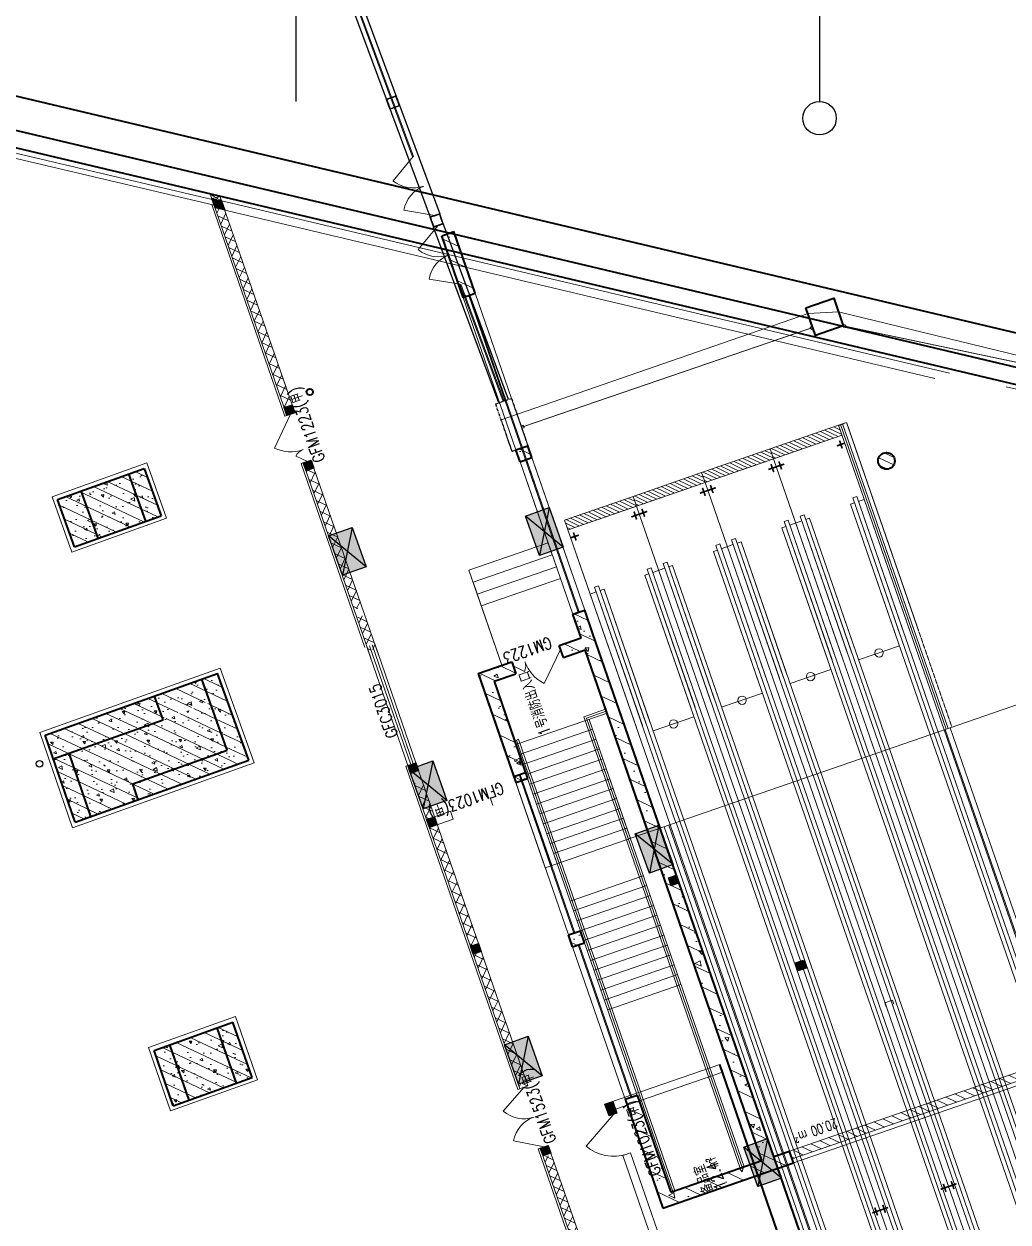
# Model space of a CAD drawing. Header units: millimetres. Extents: x 395197 to 699875, y 745 to 708816.
# Drawn here: x 429565 to 453051, y 461988 to 490589 of the extents above; entities that cross this region are included whole.
import ezdxf
from ezdxf.enums import TextEntityAlignment as Align

# ---------------------------------------------------------------- set-up
doc = ezdxf.new("R2010")
doc.units = ezdxf.units.MM
for name, pattern in [('CONTINOUS', [0]), ('DASH', [0.35, 0.25, -0.1]), ('DASHEDX2', [1.5, 1, -0.5]), ('PHANTOMX2', [127, 63.5, -12.7, 12.7, -12.7, 12.7, -12.7])]:
    doc.linetypes.add(name, pattern=pattern)
for name, color, linetype in [('C-DIMS', 4, 'Continuous'), ('gpsylk', 40, 'Continuous'), ('R2 柱子调整', 2, 'Continuous'), ('双点划线层', 6, 'PHANTOMX2'), ('柱', 9, 'Continuous'), ('标注', 3, 'Continuous'), ('粗实线层', 7, 'Continuous'), ('虚线层', 2, 'DASHEDX2')]:
    doc.layers.add(name, color=color, linetype=linetype)
for name, color, linetype, lineweight in [('COLUMN', 9, 'Continuous', 13), ('Level 44', 7, 'Continuous', 0), ('SPACE', 7, 'Continuous', 9), ('STAIR', 2, 'Continuous', 9), ('WALL', 6, 'Continuous', 20), ('WINDOW', 252, 'Continuous', 9), ('地墙', 4, 'Continuous', 40), ('填充', 252, 'Continuous', 9), ('孔洞', 30, 'Continuous', 9), ('扶手', 144, 'Continuous', 9), ('柱子装修层', 9, 'Continuous', 9), ('看线', 8, 'Continuous', 9), ('离壁墙', 185, 'Continuous', 9), ('离壁沟', 213, 'Continuous', 13), ('设备', 3, 'Continuous', 9), ('辅助线', 251, 'DASH', 9), ('门号', 2, 'Continuous', 20)]:
    doc.layers.add(name, color=color, linetype=linetype, lineweight=lineweight)
doc.styles.add('_HZTXT', font='txt1.shx', dxfattribs={"width": 0.7, "bigfont": 'HZTXT.shx'})
doc.styles.add('_TCH_SPACE', font='SIMPLEX', dxfattribs={"bigfont": 'GBCBIG'})
pattern_1 = [(154.699087, (-1767843.86, -1608525.23), (-160.2646, -339.0284), []), (159.699087, (-1767843.9, -1608525.2), (-274.04193, 1044.65354), [112.5, -1237.5]), (104.699087, (-1767843.9, -1608525.2), (-992.10067, -576.27023), [90, -990]), (210.150487, (-1767866.7, -1608438.2), (-1266.14222, 468.3843), [95.6103, -1051.71317]), (155.883287, (-1768126.3, -1608626.4), (-305.8706, 1590.8624), [168.75, -1856.25]), (206.334687, (-1768151.8, -1608493.8), (-1848.2473, 827.4098), [143.4154, -1577.5695]), (100.883287, (-1768126.3, -1608626.4), (-1848.2479, 827.40835), [135, -1485]), (130.699087, (-1768106.3, -1608459.85), (266.77561, 1046.53274), [112.5, -1237.5]), (75.699087, (-1768106.3, -1608459.9), (-1147.09215, -23.03735), [90, -990]), (181.150487, (-1768084, -1608372.6), (-880.31573, 1023.49606), [95.6103, -1051.71317]), (147.199087, (-1767843.86, -1608525.23), (-476.26559, -151.1456), [0, -978, 0, -1005, 0, -993.75]), (117.199087, (-1767843.86, -1608525.23), (-690.00701, 172.08785), [0, -573, 0, -955.5, 0, -378.75]), (77.199087, (-1767731.1, -1608840.16), (-238.0592, 765.275654), [0, -375, 0, -1170, 0, -1552.5]), (67.199087, (-1767680.55, -1608981.4), (-436.24046, 772.96848), [0, -487.5, 0, -777, 0, -1102.5])]

# ---------------------------------------------------------------- blocks, each defined once
blk = doc.blocks.new('$DorLib2D$00000231')
at = {"color": 0}
for p, q in [((-0.5, 0), (-0.25, 0.433)), ((0.5, 0), (0.25, 0.433))]:
    blk.add_line(p, q, dxfattribs=at)
for centre, start, end in [((-0.5, 0), 0, 60), ((0.5, 0), 120, 180)]:
    blk.add_arc(centre, 0.5, start, end, dxfattribs=at)
blk = doc.blocks.new('$DorLib2D$00000222')
at = {"color": 0}
for p, q in [((0.5, -0.001), (-0.031, 0.53)), ((-0.5, 0), (-0.322, 0.178))]:
    blk.add_line(p, q, dxfattribs=at)
for centre, radius, start, end in [((0.505, -0.002), 0.755, 135.2225, 179.7238), ((-0.501, 0.003), 0.251, 359.7899, 44.4567)]:
    blk.add_arc(centre, radius, start, end, dxfattribs=at)
blk = doc.blocks.new('A$C027A6B0C')
at = {"layer": '粗实线层'}
blk.add_lwpolyline([(-150, -150), (150, -150), (150, 150), (-150, 150)], close=True, dxfattribs=at)
at = {"layer": '虚线层'}
blk.add_lwpolyline([(-140, -140), (140, -140), (140, 140), (-140, 140)], close=True, dxfattribs=at)
blk = doc.blocks.new('A$C5FF30CE1')
at = {"layer": 'WINDOW'}
for p, q in [((-55, 30), (-55, -30)), ((-55, 30), (0, 30)), ((-55, -30), (0, -30))]:
    blk.add_line(p, q, dxfattribs=at)
blk = doc.blocks.new('平方米')
at = {"layer": 'SPACE', "style": '_HZTXT', "width": 0.8}
for s, height, p in [('m', 256, (-166882, 205269)), ('2', 119, (-166691, 205390))]:
    blk.add_text(s, height=height, rotation=359.89, dxfattribs=at).set_placement(p)
blk = doc.blocks.new('coli]umn')
at = {"layer": 'COLUMN', "linetype": 'ByBlock'}
for points in [[(82982, -391597), (83982, -391597), (83982, -392197), (82982, -392197)], [(89938, -391672), (90938, -391672), (90938, -392272), (89938, -392272)], [(95837, -391737), (96837, -391737), (96837, -392337), (95837, -392337)], [(78758, -396151), (79758, -396151), (79758, -396751), (78758, -396751)], [(86673, -396237), (87673, -396237), (87673, -396837), (86673, -396837)], [(94694, -396324), (95694, -396324), (95694, -396924), (94694, -396924)]]:
    blk.add_hatch(color=256, dxfattribs=at).paths.add_polyline_path(points)
h = blk.add_hatch(color=256, dxfattribs=at)
h.paths.add_polyline_path([(86673, -396237), (87673, -396237), (87673, -396837), (86673, -396837)], flags=17)
h.paths.add_polyline_path([(87673, -396837), (86673, -396237)], flags=17)
at = {"layer": 'R2 柱子调整', "color": 8, "linetype": 'Continuous'}
for p, q in [((82982, -392197), (83982, -391597)), ((83982, -392197), (82982, -391597)), ((89938, -392272), (90938, -391672)), ((90938, -392272), (89938, -391672)), ((95837, -392337), (96837, -391737)), ((96837, -392337), (95837, -391737)), ((78758, -396751), (79758, -396151)), ((79758, -396751), (78758, -396151)), ((86673, -396837), (87673, -396237)), ((87673, -396837), (86673, -396237)), ((86673, -396837), (87673, -396237)), ((87673, -396837), (86673, -396237)), ((94694, -396924), (95694, -396324)), ((95694, -396924), (94694, -396324))]:
    blk.add_line(p, q, dxfattribs=at)
at = {"layer": 'R2 柱子调整', "linetype": 'Continuous'}
for points in [[(82982, -391597), (83982, -391597), (83982, -392197), (82982, -392197)], [(89938, -391672), (90938, -391672), (90938, -392272), (89938, -392272)], [(95837, -391737), (96837, -391737), (96837, -392337), (95837, -392337)], [(78758, -396151), (79758, -396151), (79758, -396751), (78758, -396751)], [(86673, -396237), (87673, -396237), (87673, -396837), (86673, -396837)], [(86673, -396237), (87673, -396237), (87673, -396837), (86673, -396837)], [(94694, -396324), (95694, -396324), (95694, -396924), (94694, -396924)]]:
    blk.add_lwpolyline(points, close=True, dxfattribs=at)
blk = doc.blocks.new('$DorLib2D$00000228')
at = {"color": 0}
blk.add_line((0.5, 0), (0, 0.866), dxfattribs=at)
blk.add_arc((0.5, 0), 1, 120, 180, dxfattribs=at)
blk = doc.blocks.new('A$C26C2625F')
at = {"layer": 'SPACE', "style": '_TCH_SPACE', "width": 0.705882}
for s, height, p in [('2', 119, (223, -131)), ('m', 238, (329, -370))]:
    blk.add_text(s, height=height, rotation=90, dxfattribs=at).set_placement(p)

msp = doc.modelspace()

# ---------------------------------------------------------------- hatches: boundary and pattern name
at = {"layer": 'STAIR', "extrusion": (9.5865e-06, -2.67754e-05, 1)}
h = msp.add_hatch(dxfattribs=at)
h.set_pattern_fill('ANSI31', color=256, scale=25, angle=-70.9218, style=0)
h.set_pattern_definition([(334.0782061, (2863275.27, 8919050.394), (34.6982992, 71.3892055), [])])
h.paths.add_polyline_path([(447374, 480443), (447456, 480207), (449090, 480773), (449009, 481009)])
h = msp.add_hatch(dxfattribs=at)
h.set_pattern_fill('ANSI31', color=256, scale=25, angle=-70.9218, style=0)
h.set_pattern_definition([(334.0782061, (2861640.29, 8918484.93), (34.6982992, 71.3892055), [])])
h.paths.add_polyline_path([(445739, 479878), (445821, 479642), (447456, 480207), (447374, 480443)])
h = msp.add_hatch(dxfattribs=at)
h.set_pattern_fill('ANSI31', color=256, scale=25, angle=-70.9218, style=0)
h.set_pattern_definition([(334.0782061, (2860005.315, 8917919.46), (34.6982992, 71.3892055), [])])
h.paths.add_polyline_path([(444104, 479312), (444186, 479076), (445821, 479642), (445739, 479878)])
h = msp.add_hatch(dxfattribs=at)
h.set_pattern_fill('ANSI31', color=256, scale=25, angle=-70.9218, style=0)
h.set_pattern_definition([(334.0782061, (2858370.34, 8917354), (34.6982992, 71.3892055), [])])
h.paths.add_polyline_path([(442469, 478747), (442551, 478511), (444186, 479076), (444104, 479312)])
at = {"layer": '填充'}
h = msp.add_hatch(dxfattribs=at)
h.set_pattern_fill('ANSI37', color=252, scale=120, angle=109.699, style=0)
h.set_pattern_definition([(154.69898, (613992.78, 549988.95), (-81.41474, -172.22628), []), (244.69898, (613992.78, 549988.95), (172.22628, -81.41474), [])])
h.paths.add_polyline_path([(444729, 456152), (444777, 456013), (444777, 456013), (444777, 456013), (444580, 455972), (444709, 455599), (441960, 463546), (441970, 463517), (441905, 463705), (441960, 463546), (442159, 463582), (442094, 463771), (441905, 463705), (441970, 463517), (441960, 463546), (441905, 463705), (442094, 463771), (444712, 456202)])
h.paths.add_polyline_path([(441365, 465266), (441398, 465172), (441587, 465237), (441554, 465331)])
h.paths.add_polyline_path([(439209, 471503), (441317, 465407), (441506, 465472), (439398, 471568)])
h.paths.add_polyline_path([(438882, 472448), (439191, 471553), (439380, 471618), (439071, 472513)])
h.paths.add_polyline_path([(437509, 476417), (437784, 475621), (437973, 475687), (437698, 476482)])
h.paths.add_polyline_path([(436299, 479914), (437444, 476606), (437633, 476671), (436488, 479979)])
h.paths.add_polyline_path([(434124, 486205), (435777, 481426), (435966, 481491), (434354, 486151)])
h.paths.add_polyline_path([(446182, 451338), (446371, 451405), (444963, 455475), (444777, 456013), (444588, 455948)])
at = {"layer": '填充', "extrusion": (9.5865e-06, -2.67754e-05, 1)}
h = msp.add_hatch(dxfattribs=at)
h.set_pattern_fill('钢筋混凝土', color=252, scale=150, angle=109.6991, style=0)
h.set_pattern_definition(pattern_1)
h.paths.add_polyline_path([(439539, 485535), (440049, 484061), (440333, 484159), (439823, 485633)])
h = msp.add_hatch(dxfattribs=at)
h.set_pattern_fill('钢筋混凝土', color=252, scale=150, angle=109.6991, style=0)
h.set_pattern_definition(pattern_1)
h.paths.add_polyline_path([(441308, 480421), (441406, 480138), (441689, 480236), (441591, 480519)])
at = {"layer": '填充', "linetype": 'ByBlock', "extrusion": (9.5865e-06, -2.67754e-05, 1)}
h = msp.add_hatch(dxfattribs=at)
h.set_pattern_fill('ANSI31', color=256, scale=100, angle=109.6991, style=0)
h.set_pattern_definition([(154.699087, (-1767843.86, -1608525.23), (-67.845348, -143.5220235), [])])
h.paths.add_polyline_path([(450081, 480346, 1), (450216, 479970, 1)])
at = {"layer": '填充'}
h = msp.add_hatch(dxfattribs=at)
h.set_pattern_fill('钢筋混凝土', color=252, scale=100, angle=109.699, style=0)
h.set_pattern_definition([(154.699, (432399.26, 479265.7), (-106.843, -226.02), []), (159.7, (432399.26, 479265.7), (-182.7, 696.44), [75, -825]), (104.7, (432399.26, 479265.7), (-661.4, -384.18), [60, -660]), (210.15, (432384.04, 479323.7), (-844.1, 312.26), [63.74, -701.14]), (155.883, (432211, 479198.3), (-203.9, 1060.58), [112.5, -1237.5]), (206.335, (432194, 479286.7), (-1232.16, 551.6), [95.6, -1051.7]), (100.883, (432211, 479198.3), (-1232.16, 551.6), [90, -990]), (130.7, (432224.33, 479309.3), (177.85, 697.69), [75, -825]), (75.7, (432224.3, 479309.3), (-764.73, -15.36), [60, -660]), (181.15, (432239.15, 479367.4), (-586.88, 682.33), [63.74, -701.14]), (147.199, (432399.26, 479265.7), (-317.51, -100.763), [0, -652, 0, -670, 0, -662.5]), (117.199, (432399.26, 479265.7), (-460.004, 114.726), [0, -382, 0, -637, 0, -252.5]), (77.199, (432474.43, 479055.74), (-158.705, 510.184), [0, -250, 0, -780, 0, -1035]), (67.2, (432508.14, 478961.6), (-290.83, 515.31), [0, -325, 0, -518, 0, -735])])
h.paths.add_polyline_path([(432059, 479846), (432463, 478716), (432840, 478851), (432435, 479981)])
h.paths.add_polyline_path([(430364, 479239), (430768, 478110), (431333, 478312), (430929, 479442)])
h.paths.add_polyline_path([(430929, 479442), (431333, 478312), (432463, 478716), (432059, 479846)])
at = {"layer": '填充', "extrusion": (9.5865e-06, -2.67754e-05, 1)}
h = msp.add_hatch(dxfattribs=at)
h.set_pattern_fill('钢筋混凝土', color=252, scale=150, angle=109.6991, style=0)
h.set_pattern_definition(pattern_1)
h.paths.add_polyline_path([(447176, 463454), (445002, 462702), (444201, 465018), (443917, 464920), (444816, 462321), (447935, 463399), (447837, 463682), (447460, 463552), (443144, 476030), (442948, 476597), (442664, 476499), (442860, 475932), (442340, 475752), (442438, 475469), (442958, 475649)])
h = msp.add_hatch(dxfattribs=at)
h.set_pattern_fill('钢筋混凝土', color=252, scale=150, angle=109.6991, style=0)
h.set_pattern_definition(pattern_1)
h.paths.add_polyline_path([(440403, 475082), (441302, 472480), (441586, 472579), (440784, 474897), (441304, 475077), (441206, 475360)])
at = {"layer": '填充'}
h = msp.add_hatch(dxfattribs=at)
h.set_pattern_fill('钢筋混凝土', color=252, scale=100, angle=109.699, style=0)
h.set_pattern_definition([(154.69898, (625805.57, 547374.84), (-106.8435, -226.01874), []), (159.69898, (625805.57, 547374.84), (-182.6933, 696.436), [75, -825]), (104.699, (625805.6, 547374.84), (-661.4012, -384.179), [60, -660]), (210.15038, (625790.34, 547432.9), (-844.0942, 312.2578), [63.7402, -701.142]), (155.8832, (625617.3, 547307.4), (-203.9117, 1060.5753), [112.5, -1237.5]), (206.3346, (625600.3, 547395.8), (-1232.164, 551.609), [95.6103, -1051.713]), (100.8832, (625617.3, 547307.4), (-1232.164, 551.608), [90, -990]), (130.69898, (625630.64, 547418.4), (177.8517, 697.6882), [75, -825]), (75.699, (625630.64, 547418.4), (-764.728, -15.3568), [60, -660]), (181.15038, (625645.46, 547476.57), (-586.8759, 682.3318), [63.7402, -701.142]), (147.19898, (625805.57, 547374.84), (-317.51058, -100.76314), [0, -652, 0, -670, 0, -662.5]), (117.19898, (625805.57, 547374.84), (-460.00446, 114.7261), [0, -382, 0, -637, 0, -252.5]), (77.19898, (625880.74, 547164.9), (-158.7052, 510.18406), [0, -250, 0, -780, 0, -1035]), (67.19898, (625914.44, 547070.74), (-290.826, 515.3129), [0, -325, 0, -518, 0, -735])])
h.paths.add_polyline_path([(433811, 474950), (434014, 474386), (434390, 474520), (434188, 475085)])
h.paths.add_polyline_path([(434014, 474386), (434553, 472879), (434930, 473014), (434390, 474520)])
h.paths.add_polyline_path([(430068, 473610), (430264, 473043), (430640, 473178), (432884, 473981), (432682, 474546)])
h.paths.add_polyline_path([(430264, 473043), (430787, 471531), (431163, 471666), (430640, 473178)])
h.paths.add_polyline_path([(430640, 473178), (431163, 471666), (434553, 472879), (433997, 474432)])
h.paths.add_polyline_path([(432682, 474546), (432884, 473981), (434014, 474386), (433811, 474950)])
h.paths.add_polyline_path([(433811, 474950), (434014, 474386), (433997, 474432), (433835, 474885)])
at = {"layer": '填充', "extrusion": (9.5865e-06, -2.67754e-05, 1)}
h = msp.add_hatch(dxfattribs=at)
h.set_pattern_fill('钢筋混凝土', color=252, scale=150, angle=109.6991, style=0)
h.set_pattern_definition(pattern_1)
h.paths.add_polyline_path([(442659, 468558), (442942, 468656), (442844, 468940), (442561, 468842)])
at = {"layer": '填充'}
h = msp.add_hatch(dxfattribs=at)
h.set_pattern_fill('钢筋混凝土', color=252, scale=100, angle=109.699, style=0)
h.set_pattern_definition([(154.699, (434493.76, 466217.98), (-106.843, -226.02), []), (159.7, (434493.76, 466218), (-182.7, 696.44), [75, -825]), (104.7, (434493.76, 466218), (-661.4, -384.18), [60, -660]), (210.15, (434478.5, 466276), (-844.1, 312.26), [63.74, -701.14]), (155.883, (434305.5, 466150.6), (-203.9, 1060.58), [112.5, -1237.5]), (206.335, (434288.5, 466238.9), (-1232.16, 551.6), [95.6, -1051.7]), (100.883, (434305.5, 466150.6), (-1232.16, 551.6), [90, -990]), (130.7, (434318.8, 466261.57), (177.85, 697.69), [75, -825]), (75.7, (434318.8, 466261.6), (-764.73, -15.36), [60, -660]), (181.15, (434333.65, 466319.7), (-586.88, 682.33), [63.74, -701.14]), (147.199, (434493.76, 466217.98), (-317.51, -100.763), [0, -652, 0, -670, 0, -662.5]), (117.199, (434493.76, 466217.98), (-460.004, 114.726), [0, -382, 0, -637, 0, -252.5]), (77.199, (434568.93, 466008.03), (-158.705, 510.184), [0, -250, 0, -780, 0, -1035]), (67.2, (434602.63, 465913.9), (-290.83, 515.31), [0, -325, 0, -518, 0, -735])])
h.paths.add_polyline_path([(434176, 466626), (434405, 465965), (434781, 466099), (434553, 466761)])
h.paths.add_polyline_path([(434405, 465965), (434634, 465303), (435010, 465438), (434781, 466099)])
h.paths.add_polyline_path([(432670, 466087), (432898, 465425), (433275, 465560), (433046, 466222)])
h.paths.add_polyline_path([(432898, 465425), (433127, 464764), (433504, 464898), (433275, 465560)])
h.paths.add_polyline_path([(433275, 465560), (433504, 464898), (434634, 465303), (434405, 465965)])
h.paths.add_polyline_path([(433046, 466222), (433275, 465560), (434405, 465965), (434176, 466626)])
at = {"layer": '填充', "linetype": 'ByBlock', "extrusion": (9.5865e-06, -2.67754e-05, 1)}
h = msp.add_hatch(dxfattribs=at)
h.set_pattern_fill('ANSI31', color=256, scale=100, angle=109.8091, style=0)
h.set_pattern_definition([(154.809127, (-1839465.33, -1634168.14), (-67.569581, -143.65206), [])])
h.paths.add_polyline_path([(447837, 463683), (447902, 463494), (454613, 465814), (454548, 466003)])
at = {"layer": '柱'}
for points in [[(434126, 486198), (434049, 486421), (434279, 486367), (434357, 486144)], [(435839, 481244), (435774, 481433), (435963, 481499), (436028, 481310)], [(436297, 479922), (436231, 480111), (436420, 480176), (436486, 479987)], [(438795, 472699), (438729, 472888), (438918, 472953), (438984, 472764)], [(439241, 471408), (439176, 471597), (439365, 471663), (439430, 471473)], [(445011, 470017), (444945, 470207), (445134, 470272), (445200, 470083)], [(440287, 468384), (440222, 468573), (440411, 468638), (440476, 468449)], [(448043, 467986), (447978, 468175), (448167, 468241), (448232, 468052)], [(443528, 464520), (443430, 464804), (443619, 464869), (443717, 464586)], [(441954, 463565), (441888, 463754), (442077, 463819), (442143, 463630)]]:
    msp.add_hatch(color=252, dxfattribs=at).paths.add_polyline_path(points)

# ---------------------------------------------------------------- linework, layer by layer
at = {"layer": 'C-DIMS'}
for p, q in [((436053, 491739, 0), (436053, 488739, 0)), ((448553, 491739, 0), (448553, 488739, 0))]:
    msp.add_line(p, q, dxfattribs=at)
msp.add_circle((448553, 488339, 0), 400, dxfattribs=at)
at = {"layer": 'gpsylk', "linetype": 'CONTINOUS', "lineweight": -3}
msp.add_circle((429934, 472925, 0), 79.5, dxfattribs=at)
at = {"layer": 'Level 44', "color": 2, "linetype": 'Continuous', "lineweight": 13}
for p, q in [((436499, 493733, 0), (438840, 487419, 0)), ((436522, 493741, 0), (438863, 487428, 0)), ((441001, 481580, 0), (439965, 484370, 0)), ((441023, 481588, 0), (439988, 484379, 0))]:
    msp.add_line(p, q, dxfattribs=at)
at = {"layer": 'Level 44', "color": 2, "linetype": 'Continuous', "lineweight": 13, "extrusion": (9.5865e-06, -2.67754e-05, 1), "elevation": -9}
for points in [[(441438, 480466), (440179, 484106)], [(441461, 480474), (440202, 484114)], [(442795, 476544), (441536, 480183)], [(442817, 476552), (441559, 480191)], [(441433, 472526), (442691, 468887)], [(441455, 472533), (442714, 468895)], [(442789, 468603), (444048, 464965)], [(442812, 468611), (444070, 464972)]]:
    msp.add_lwpolyline(points, dxfattribs=at)
at = {"layer": 'Level 44', "color": 2, "linetype": 'Continuous', "lineweight": 13, "elevation": 0}
for points in [[(442795, 476544), (441440, 480462)], [(442817, 476552), (441462, 480470)], [(441383, 472669), (442137, 470489)], [(441406, 472676), (442160, 470497)]]:
    msp.add_lwpolyline(points, dxfattribs=at)
at = {"layer": 'STAIR'}
for p, q in [((447374, 480443, 0), (449009, 481009, 0)), ((447374, 480443, 0), (449009, 481009, 0)), ((451524, 473735, 0), (449009, 481009, 0)), ((442551, 478511, 0), (449090, 480773, 0)), ((447456, 480207, 0), (449090, 480773, 0)), ((445739, 479878, 0), (447374, 480443, 0)), ((447456, 480207, 0), (447374, 480443, 0)), ((445821, 479642, 0), (447456, 480207, 0)), ((447456, 480207, 0), (449889, 473170, 0)), ((444104, 479312, 0), (445739, 479878, 0)), ((444104, 479312, 0), (445739, 479878, 0)), ((444186, 479076, 0), (445821, 479642, 0)), ((445821, 479642, 0), (445739, 479878, 0)), ((448254, 472604, 0), (445821, 479642, 0)), ((442469, 478747, 0), (444104, 479312, 0)), ((442469, 478747, 0), (444104, 479312, 0)), ((444186, 479076, 0), (442551, 478511, 0)), ((442551, 478511, 0), (444186, 479076, 0)), ((444186, 479076, 0), (444104, 479312, 0)), ((444186, 479076, 0), (446619, 472039, 0)), ((449289, 479127, 0), (449384, 479160, 0)), ((451194, 473621, 0), (449289, 479127, 0)), ((449345, 479273, 0), (449439, 479306, 0)), ((451288, 473653, 0), (449345, 479273, 0)), ((451383, 473686, 0), (449439, 479306, 0)), ((449478, 479192, 0), (449620, 479241, 0)), ((448088, 478838, 0), (448182, 478871, 0)), ((448088, 478838, 0), (450031, 473219, 0)), ((448182, 478871, 0), (450126, 473251, 0)), ((448221, 478758, 0), (448316, 478790, 0)), ((448316, 478790, 0), (450220, 473284, 0)), ((442469, 478747, 0), (444984, 471473, 0)), ((447654, 478562, 0), (447749, 478594, 0)), ((447654, 478562, 0), (449559, 473055, 0)), ((447710, 478708, 0), (447804, 478740, 0)), ((447710, 478708, 0), (449653, 473088, 0)), ((447804, 478740, 0), (449748, 473121, 0)), ((447843, 478627, 0), (448127, 478725, 0)), ((446453, 478273, 0), (446547, 478306, 0)), ((448396, 472653, 0), (446453, 478273, 0)), ((448491, 472686, 0), (446547, 478306, 0)), ((446586, 478192, 0), (446681, 478225, 0)), ((448585, 472719, 0), (446681, 478225, 0)), ((446019, 477996, 0), (446114, 478029, 0)), ((447924, 472490, 0), (446019, 477996, 0)), ((446075, 478142, 0), (446169, 478175, 0)), ((448018, 472523, 0), (446075, 478142, 0)), ((448113, 472555, 0), (446169, 478175, 0)), ((446208, 478062, 0), (446492, 478160, 0)), ((444818, 477708, 0), (444912, 477740, 0)), ((444818, 477708, 0), (446761, 472088, 0)), ((444912, 477740, 0), (446856, 472121, 0)), ((444951, 477627, 0), (445046, 477659, 0)), ((445046, 477659, 0), (446950, 472153, 0)), ((444384, 477431, 0), (444479, 477463, 0)), ((444384, 477431, 0), (446289, 471924, 0)), ((444440, 477577, 0), (444534, 477609, 0)), ((444440, 477577, 0), (446383, 471957, 0)), ((444534, 477609, 0), (446478, 471990, 0)), ((444573, 477496, 0), (444857, 477594, 0)), ((443183, 477142, 0), (443277, 477175, 0)), ((443183, 477142, 0), (445126, 471522, 0)), ((443277, 477175, 0), (445221, 471555, 0)), ((443316, 477061, 0), (443411, 477094, 0)), ((443411, 477094, 0), (445315, 471588, 0)), ((443080, 476980, 0), (443222, 477029, 0)), ((449486, 475407, 0), (450459, 475744, 0)), ((447851, 474842, 0), (448824, 475178, 0)), ((446216, 474276, 0), (447189, 474613, 0)), ((441307, 473385, 0), (443481, 474136, 0)), ((443055, 473989, 0), (444039, 471146, 0)), ((444581, 473711, 0), (445554, 474047, 0)), ((441389, 473148, 0), (443137, 473753, 0)), ((456919, 457376, 0), (451289, 473654, 0)), ((457013, 457409, 0), (451384, 473687, 0)), ((457808, 455568, 0), (451526, 473736, 0)), ((441471, 472912, 0), (443219, 473517, 0)), ((456785, 457457, 0), (451195, 473621, 0)), ((441552, 472676, 0), (443301, 473281, 0)), ((449654, 473089, 0), (455284, 456811, 0)), ((449749, 473121, 0), (455378, 456844, 0)), ((449891, 473170, 0), (456173, 455003, 0)), ((450033, 473219, 0), (455662, 456942, 0)), ((450127, 473252, 0), (455756, 456974, 0)), ((450222, 473285, 0), (455811, 457121, 0)), ((441634, 472440, 0), (443382, 473044, 0)), ((441716, 472203, 0), (443464, 472808, 0)), ((449560, 473056, 0), (455150, 456892, 0)), ((441797, 471967, 0), (443546, 472572, 0)), ((453515, 456326, 0), (447925, 472490, 0)), ((453649, 456246, 0), (448019, 472523, 0)), ((453743, 456278, 0), (448114, 472556, 0)), ((454538, 454437, 0), (448256, 472605, 0)), ((454027, 456376, 0), (448398, 472654, 0)), ((454121, 456409, 0), (448492, 472686, 0)), ((454176, 456555, 0), (448587, 472719, 0)), ((441879, 471731, 0), (443627, 472335, 0)), ((441961, 471495, 0), (443709, 472099, 0)), ((446290, 471925, 0), (451880, 455761, 0)), ((446385, 471958, 0), (452014, 455680, 0)), ((446479, 471990, 0), (452108, 455713, 0)), ((446621, 472039, 0), (452903, 453872, 0)), ((446763, 472088, 0), (452392, 455811, 0)), ((446857, 472121, 0), (452486, 455844, 0)), ((446952, 472154, 0), (452541, 455990, 0)), ((442043, 471258, 0), (443791, 471863, 0)), ((442124, 471022, 0), (443873, 471627, 0)), ((442206, 470786, 0), (443954, 471390, 0)), ((444986, 471474, 0), (451350, 453070, 0)), ((445128, 471523, 0), (450757, 455246, 0)), ((445222, 471556, 0), (450851, 455278, 0)), ((445317, 471588, 0), (450906, 455424, 0))]:
    msp.add_line(p, q, dxfattribs=at)
at = {"layer": 'STAIR', "extrusion": (9.5865e-06, -2.67754e-05, 1)}
for p, q in [((447374, 480443, 0), (449009, 481009, 0)), ((447374, 480443, 0), (449009, 481009, 0)), ((450722, 476055, 0), (449009, 481009, 0)), ((442551, 478511, 0), (449090, 480773, 0)), ((447456, 480207, 0), (449090, 480773, 0)), ((445739, 479878, 0), (447374, 480443, 0)), ((447456, 480207, 0), (447374, 480443, 0)), ((445821, 479642, 0), (447456, 480207, 0)), ((447456, 480207, 0), (449087, 475490, 0)), ((444104, 479312, 0), (445739, 479878, 0)), ((444104, 479312, 0), (445739, 479878, 0)), ((444186, 479076, 0), (445821, 479642, 0)), ((445821, 479642, 0), (445739, 479878, 0)), ((447452, 474924, 0), (445821, 479642, 0)), ((442469, 478747, 0), (444104, 479312, 0)), ((442469, 478747, 0), (444104, 479312, 0)), ((444186, 479076, 0), (442551, 478511, 0)), ((442551, 478511, 0), (444186, 479076, 0)), ((444186, 479076, 0), (444104, 479312, 0)), ((444186, 479076, 0), (445817, 474359, 0)), ((449289, 479127, 0), (449384, 479160, 0)), ((450391, 475941, 0), (449289, 479127, 0)), ((449345, 479273, 0), (449439, 479306, 0)), ((450486, 475973, 0), (449345, 479273, 0)), ((450580, 476006, 0), (449439, 479306, 0)), ((449478, 479192, 0), (449620, 479241, 0)), ((448088, 478838, 0), (448182, 478871, 0)), ((448088, 478838, 0), (449229, 475539, 0)), ((448182, 478871, 0), (449323, 475571, 0)), ((448221, 478758, 0), (448316, 478790, 0)), ((448316, 478790, 0), (449418, 475604, 0)), ((442469, 478747, 0), (444182, 473793, 0)), ((447654, 478562, 0), (447749, 478594, 0)), ((447654, 478562, 0), (448756, 475375, 0)), ((447710, 478708, 0), (447804, 478740, 0)), ((447710, 478708, 0), (448851, 475408, 0)), ((447804, 478740, 0), (448945, 475441, 0)), ((447843, 478627, 0), (448127, 478725, 0)), ((446453, 478273, 0), (446547, 478306, 0)), ((447594, 474973, 0), (446453, 478273, 0)), ((447688, 475006, 0), (446547, 478306, 0)), ((446586, 478192, 0), (446681, 478225, 0)), ((447783, 475039, 0), (446681, 478225, 0)), ((440186, 477547, 0), (442076, 478200, 0)), ((446019, 477996, 0), (446114, 478029, 0)), ((447121, 474810, 0), (446019, 477996, 0)), ((446075, 478142, 0), (446169, 478175, 0)), ((447216, 474842, 0), (446075, 478142, 0)), ((447310, 474875, 0), (446169, 478175, 0)), ((446208, 478062, 0), (446492, 478160, 0)), ((440284, 477263, 0), (442174, 477917, 0)), ((444818, 477708, 0), (444912, 477740, 0)), ((444818, 477708, 0), (445959, 474408, 0)), ((444912, 477740, 0), (446053, 474440, 0)), ((444951, 477627, 0), (445046, 477659, 0)), ((445046, 477659, 0), (446148, 474473, 0)), ((440970, 475279, 0), (440186, 477547, 0)), ((440382, 476980, 0), (442272, 477633, 0)), ((444384, 477431, 0), (444479, 477463, 0)), ((444384, 477431, 0), (445486, 474244, 0)), ((444440, 477577, 0), (444534, 477609, 0)), ((444440, 477577, 0), (445581, 474277, 0)), ((444534, 477609, 0), (445675, 474310, 0)), ((444573, 477496, 0), (444857, 477594, 0)), ((443183, 477142, 0), (443277, 477175, 0)), ((443183, 477142, 0), (444324, 473842, 0)), ((443277, 477175, 0), (444418, 473875, 0)), ((443316, 477061, 0), (443411, 477094, 0)), ((443411, 477094, 0), (444513, 473908, 0)), ((443080, 476980, 0), (443222, 477029, 0)), ((441307, 473385, 0), (443481, 474136, 0)), ((443055, 473989, 0), (446750, 463307, -1)), ((441389, 473148, 0), (443137, 473753, 0)), ((441471, 472912, 0), (443219, 473517, 0)), ((441552, 472676, 0), (443301, 473281, 0)), ((441634, 472440, 0), (443382, 473044, 0)), ((441716, 472203, 0), (443464, 472808, 0)), ((441797, 471967, 0), (443546, 472572, 0)), ((441879, 471731, 0), (443627, 472335, 0)), ((441961, 471495, 0), (443709, 472099, 0)), ((442043, 471258, 0), (443791, 471863, 0)), ((442124, 471022, 0), (443873, 471627, 0)), ((442206, 470786, 0), (443954, 471390, 0)), ((442598, 469652, -1), (444347, 470256, -1)), ((442680, 469415, -1), (444428, 470020, -1)), ((442762, 469179, -1), (444510, 469784, -1)), ((442843, 468943, -1), (444592, 469547, -1)), ((442925, 468707, -1), (444673, 469311, -1)), ((443007, 468470, -1), (444755, 469075, -1)), ((443088, 468234, -1), (444837, 468839, -1)), ((443170, 467998, -1), (444919, 468602, -1)), ((443252, 467761, -1), (445000, 468366, -1)), ((443334, 467525, -1), (445082, 468130, -1)), ((443415, 467289, -1), (445164, 467894, -1)), ((443497, 467053, -1), (445245, 467657, -1))]:
    msp.add_line(p, q, dxfattribs=at)
at = {"layer": 'STAIR'}
for centre in [(449973, 475575, 0), (448338, 475010, 0), (446703, 474444, 0), (445068, 473879, 0)]:
    msp.add_circle(centre, 100, dxfattribs=at)
at = {"layer": 'WALL'}
for p, q in [((435839, 481244, 0), (434010, 486534, 0)), ((451656, 482250, 0), (434049, 486422, 0)), ((435963, 481499, 0), (434240, 486480, 0)), ((451303, 482128, 0), (434126, 486198, 0)), ((437848, 475437, 0), (436232, 480110, 0)), ((438037, 475502, 0), (436486, 479987, 0)), ((438729, 472888, 0), (438918, 472953, 0)), ((441398, 465172, 0), (438729, 472888, 0)), ((441587, 465237, 0), (438918, 472953, 0)), ((440753, 471931, 0), (440688, 472120, 0)), ((439176, 471597, 0), (439743, 471793, 0)), ((439808, 471604, 0), (439743, 471793, 0)), ((439241, 471408, 0), (439808, 471604, 0)), ((450107, 467219, 0), (450296, 467284, 0)), ((450140, 467124, 0), (450107, 467219, 0)), ((450329, 467190, 0), (450296, 467284, 0)), ((446171, 465752, 0), (443430, 464804, 0)), ((446236, 465563, 0), (443684, 464680, 0)), ((441587, 465237, 0), (441398, 465172, 0)), ((443528, 464520, 0), (443430, 464804, 0)), ((443717, 464586, 0), (443528, 464520, 0)), ((443717, 464586, 0), (443684, 464680, 0)), ((442077, 463819, 0), (441888, 463754, 0)), ((446346, 450866, 0), (441888, 463754, 0)), ((446535, 450931, 0), (442077, 463819, 0)), ((444044, 463641, 0), (443855, 463575, 0)), ((445442, 459599, 0), (444044, 463641, 0)), ((445253, 459533, 0), (443855, 463575, 0))]:
    msp.add_line(p, q, dxfattribs=at)
at = {"layer": 'WALL', "color": 2, "const_width": 20, "elevation": 0}
for points in [[(458249, 481461), (449119, 483383)], [(448392, 483343), (441439, 480962)]]:
    msp.add_lwpolyline(points, dxfattribs=at)
at = {"layer": 'WINDOW', "linetype": 'ByBlock', "elevation": 0}
for points in [[(437749, 475723), (438729, 472888)], [(437815, 475746), (438796, 472911)], [(437872, 475765), (438852, 472930)], [(437938, 475788), (438918, 472953)]]:
    msp.add_lwpolyline(points, dxfattribs=at)
at = {"layer": '双点划线层', "elevation": 0}
msp.add_lwpolyline([(440823, 481519), (441201, 481650), (441593, 480516), (441215, 480385), (440823, 481519)], dxfattribs=at)
msp.add_lwpolyline([(440823, 481519), (441201, 481650), (441593, 480516), (441215, 480385), (440823, 481519)], dxfattribs=at)
at = {"layer": '地墙', "ltscale": 5}
for p, q in [((465183, 480381, 0), (428779, 489007, 0)), ((464571, 479704, 0), (429100, 488109, 0)), ((464265, 479365, 0), (429261, 487660, 0)), ((430364, 479239, 0), (432435, 479981, 0)), ((432435, 479981, 0), (432840, 478851, 0)), ((432059, 479846, 0), (432463, 478716, 0)), ((431333, 478312, 0), (430929, 479442, 0)), ((430768, 478110, 0), (430364, 479239, 0)), ((430768, 478110, 0), (432840, 478851, 0)), ((430068, 473610, 0), (434188, 475085, 0)), ((434930, 473014, 0), (434188, 475085, 0)), ((434418, 473256, 0), (433811, 474950, 0)), ((434418, 473256, 0), (433811, 474950, 0)), ((432884, 473981, 0), (432682, 474546, 0)), ((430264, 473043, 0), (432884, 473981, 0)), ((430787, 471531, 0), (430068, 473610, 0)), ((431163, 471666, 0), (430640, 473178, 0)), ((432162, 472448, 0), (434418, 473256, 0)), ((430787, 471531, 0), (434930, 473014, 0)), ((432293, 472070, 0), (432162, 472448, 0)), ((432670, 466087, 0), (434553, 466761, 0)), ((434634, 465303, 0), (434176, 466626, 0)), ((435010, 465438, 0), (434553, 466761, 0)), ((433504, 464898, 0), (433046, 466222, 0)), ((433127, 464764, 0), (432670, 466087, 0)), ((450607, 452922, 0), (446171, 465752, 0)), ((433127, 464764, 0), (435010, 465438, 0)), ((451242, 452618, 0), (446807, 465442, 0))]:
    msp.add_line(p, q, dxfattribs=at)
at = {"layer": '地墙', "linetype": 'ByBlock', "extrusion": (9.5865e-06, -2.67754e-05, 1)}
for p, q in [((439539, 485535, 0), (439823, 485633, 0)), ((440049, 484061, 0), (439539, 485535, 0)), ((440333, 484159, 0), (439823, 485633, 0)), ((440049, 484061, 0), (440333, 484159, 0)), ((441308, 480421, 0), (441591, 480519, 0)), ((441689, 480236, 0), (441591, 480519, 0)), ((441406, 480138, 0), (441308, 480421, 0)), ((441406, 480138, 0), (441689, 480236, 0)), ((442664, 476499, 0), (442948, 476597, 0)), ((442860, 475932, 0), (442664, 476499, 0)), ((443144, 476030, 0), (442948, 476597, 0)), ((442340, 475752, 0), (442860, 475932, 0)), ((447460, 463552, -1), (443144, 476030, 0)), ((442438, 475469, 0), (442340, 475752, 0)), ((442438, 475469, 0), (442958, 475649, 0)), ((447176, 463454, -1), (442958, 475649, 0)), ((440403, 475082, 0), (441206, 475360, 0)), ((441206, 475360, 0), (441304, 475077, 0)), ((440403, 475082, 0), (441302, 472480, 0)), ((440784, 474897, 0), (441304, 475077, 0)), ((440784, 474897, 0), (441586, 472579, 0)), ((441302, 472480, 0), (441586, 472579, 0)), ((442561, 468842, -1), (442845, 468940, -1)), ((442659, 468558, -1), (442943, 468656, -1)), ((443917, 464920, -1), (444201, 465018, -1)), ((443917, 464920, -1), (444816, 462321, -1)), ((444201, 465018, -1), (445002, 462702, -1)), ((447460, 463552, -1), (447837, 463682, -1)), ((447935, 463399, -1), (447837, 463682, -1)), ((444816, 462321, -1), (447935, 463399, -1)), ((445002, 462702, -1), (447176, 463454, -1))]:
    msp.add_line(p, q, dxfattribs=at)
at = {"layer": '地墙', "linetype": 'ByBlock'}
for p, q in [((442664, 476499, 0), (442948, 476597, 0)), ((442860, 475932, 0), (442664, 476499, 0)), ((443144, 476030, 0), (442948, 476597, 0)), ((442340, 475752, 0), (442860, 475932, 0)), ((444748, 471392, 0), (443144, 476030, 0)), ((442438, 475469, 0), (442340, 475752, 0)), ((442438, 475469, 0), (442958, 475649, 0)), ((444465, 471294, 0), (442958, 475649, 0)), ((440403, 475082, 0), (441206, 475360, 0)), ((441206, 475360, 0), (441304, 475077, 0)), ((440403, 475082, 0), (441253, 472623, 0)), ((440784, 474897, 0), (441304, 475077, 0)), ((440784, 474897, 0), (441536, 472722, 0)), ((441253, 472623, 0), (441536, 472722, 0))]:
    msp.add_line(p, q, dxfattribs=at)
at = {"layer": '地墙', "linetype": 'ByBlock', "elevation": 0}
msp.add_lwpolyline([(448229, 483816), (448890, 484044), (449119, 483383), (448458, 483154), (448229, 483816)], dxfattribs=at)
at = {"layer": '地墙', "linetype": 'ByBlock', "extrusion": (9.5865e-06, -2.67754e-05, 1), "elevation": -9}
for points in [[(442659, 468558), (442561, 468842)], [(442942, 468656), (442844, 468940)]]:
    msp.add_lwpolyline(points, dxfattribs=at)
at = {"layer": '地墙', "linetype": 'ByBlock'}
msp.add_circle((436387, 481804, 0), 75, dxfattribs=at)
at = {"layer": '地墙', "linetype": 'ByBlock', "extrusion": (9.5865e-06, -2.67754e-05, 1)}
msp.add_circle((450149, 480158, -9), 200, dxfattribs=at)
at = {"layer": '填充', "color": 7}
for p, q in [((440284, 477263, 0), (442174, 477917, 0)), ((440382, 476980, 0), (442272, 477633, 0)), ((440480, 476696, 0), (442370, 477350, 0)), ((440970, 475279, 0), (440284, 477263, 0))]:
    msp.add_line(p, q, dxfattribs=at)
at = {"layer": '填充', "linetype": 'ByBlock', "extrusion": (9.5865e-06, -2.67754e-05, 1)}
msp.add_line((454646, 465720, -1), (447935, 463399, -1), dxfattribs=at)
at = {"layer": '填充', "color": 252, "elevation": 0}
msp.add_lwpolyline([(441309, 480417), (441215, 480385), (440953, 481141), (448278, 483674), (449005, 483714), (458262, 481466), (458471, 481431), (459303, 479023), (464123, 480689), (464927, 478370), (442007, 470444), (440403, 475082), (440970, 475279), (440284, 477263), (442174, 477917)], close=True, dxfattribs=at)
at = {"layer": '填充', "linetype": 'ByBlock', "extrusion": (9.5865e-06, -2.67754e-05, 1), "elevation": -9}
for points in [[(454548, 466003), (447837, 463683)], [(454613, 465814), (447902, 463494)]]:
    msp.add_lwpolyline(points, dxfattribs=at)
at = {"layer": '孔洞', "linetype": 'DASH', "ltscale": 0.1, "extrusion": (-7.69621e-32, -2.75549e-32, -1), "elevation": 0}
msp.add_lwpolyline([(-434049, 486421), (-434014, 486522), (-434245, 486467), (-434279, 486367)], close=True, dxfattribs=at)
for points in [[(-434014, 486522), (-434279, 486367)], [(-434049, 486421), (-434245, 486467)]]:
    msp.add_lwpolyline(points, dxfattribs=at)
at = {"layer": '扶手'}
for p, q in [((451572, 473752, 0), (449056, 481025, 0)), ((451619, 473768, 0), (449103, 481041, 0)), ((442928, 474051, 0), (443448, 474231, 0)), ((442992, 474020, 0), (443464, 474184, 0)), ((442992, 474020, 0), (443992, 471130, 0)), ((441322, 473495, 0), (441369, 473512, 0)), ((441322, 473495, 0), (442338, 470558, 0)), ((441369, 473512, 0), (442385, 470574, 0))]:
    msp.add_line(p, q, dxfattribs=at)
at = {"layer": '扶手', "extrusion": (9.5865e-06, -2.67754e-05, 1)}
for p, q in [((450769, 476071, 0), (449056, 481025, 0)), ((450817, 476088, 0), (449103, 481041, 0)), ((442928, 474051, 0), (443448, 474231, 0)), ((442928, 474051, 0), (446656, 463274, -1)), ((442992, 474020, 0), (443464, 474184, 0)), ((442992, 474020, 0), (446703, 463290, -1)), ((441322, 473495, 0), (441369, 473512, 0)), ((441322, 473495, 0), (445049, 462718, -1)), ((441369, 473512, 0), (445096, 462735, -1))]:
    msp.add_line(p, q, dxfattribs=at)
at = {"layer": '柱', "color": 0, "elevation": 0}
for points in [[(434126, 486198), (434049, 486421), (434279, 486367), (434357, 486144)], [(435839, 481244), (435774, 481433), (435963, 481499), (436028, 481310)], [(436297, 479922), (436231, 480111), (436420, 480176), (436486, 479987)], [(438795, 472699), (438729, 472888), (438918, 472953), (438984, 472764)], [(439241, 471408), (439176, 471597), (439365, 471663), (439430, 471473)], [(445011, 470017), (444945, 470207), (445134, 470272), (445200, 470083)], [(440287, 468384), (440222, 468573), (440411, 468638), (440476, 468449)], [(448043, 467986), (447978, 468175), (448167, 468241), (448232, 468052)], [(443528, 464520), (443430, 464804), (443619, 464869), (443717, 464586)], [(441954, 463565), (441888, 463754), (442077, 463819), (442143, 463630)]]:
    msp.add_lwpolyline(points, close=True, dxfattribs=at)
at = {"layer": '柱子装修层'}
for p, q in [((430236, 479300, 0), (432496, 480109, 0)), ((432496, 480109, 0), (432968, 478791, 0)), ((430708, 477982, 0), (430236, 479300, 0)), ((430708, 477982, 0), (432968, 478791, 0)), ((429941, 473671, 0), (434248, 475213, 0)), ((435057, 472954, 0), (434248, 475213, 0)), ((430725, 471402, 0), (429941, 473671, 0)), ((430725, 471402, 0), (435057, 472954, 0)), ((434612, 466895, 0), (432539, 466158, 0)), ((435135, 465383, 0), (434612, 466895, 0)), ((433062, 464645, 0), (432539, 466158, 0)), ((435135, 465383, 0), (433062, 464645, 0))]:
    msp.add_line(p, q, dxfattribs=at)
at = {"layer": '看线', "color": 8, "ltscale": 5, "extrusion": (9.5865e-06, -2.67754e-05, 1)}
for p, q in [((440049, 484061, 0), (440333, 484159, 0)), ((440333, 484159, 0), (441591, 480519, 0))]:
    msp.add_line(p, q, dxfattribs=at)
at = {"layer": '看线', "color": 8, "ltscale": 5, "extrusion": (9.5865e-06, -2.67754e-05, 1), "elevation": -9}
for points in [[(441308, 480421), (440049, 484061)], [(441689, 480236), (442948, 476597)], [(442664, 476499), (441406, 480138)], [(441586, 472579), (442844, 468940)], [(441302, 472480), (442561, 468842)], [(442659, 468558), (443917, 464920)], [(442942, 468656), (444201, 465018)]]:
    msp.add_lwpolyline(points, dxfattribs=at)
at = {"layer": '看线', "color": 8, "ltscale": 5, "elevation": 0}
for points in [[(441593, 480515), (442948, 476597)], [(442664, 476499), (441309, 480417)], [(441253, 472623), (442007, 470444)], [(441536, 472722), (442290, 470542)]]:
    msp.add_lwpolyline(points, dxfattribs=at)
at = {"layer": '离壁墙'}
for p, q in [((434056, 486400, 0), (429269, 487525, 0)), ((434103, 486266, 0), (429276, 487400, 0)), ((435792, 481228, 0), (434045, 486280, 0)), ((436232, 480110, 0), (436184, 480094, 0)), ((437702, 475707, 0), (436184, 480094, 0)), ((451554, 473746, 0), (458267, 454328, 0)), ((451668, 473785, 0), (458342, 454480, 0)), ((438682, 472871, 0), (438729, 472888, 0)), ((441351, 465155, 0), (438682, 472871, 0)), ((441398, 465172, 0), (441351, 465155, 0)), ((441888, 463754, 0), (441841, 463738, 0)), ((446674, 449762, 0), (441841, 463738, 0))]:
    msp.add_line(p, q, dxfattribs=at)
at = {"layer": '离壁墙', "elevation": 0}
for points in [[(435839, 481244), (435792, 481228)], [(450796, 452459), (450840, 452336), (451378, 452529), (444844, 471425)], [(450683, 452418), (450767, 452183), (451531, 452456), (444957, 471464)]]:
    msp.add_lwpolyline(points, dxfattribs=at)
at = {"layer": '离壁沟'}
msp.add_line((458650, 480593, 0), (453009, 481930, 0), dxfattribs=at)
at = {"layer": '粗实线层'}
for p, q in [((436186, 494254, 0), (439256, 485974, 0)), ((436378, 494454, 0), (439490, 486060, 0)), ((440895, 481541, 0), (439337, 485737, 0)), ((441129, 481628, 0), (439572, 485824, 0))]:
    msp.add_line(p, q, dxfattribs=at)
at = {"layer": '设备', "color": 5, "linetype": 'Continuous', "extrusion": (9.5865e-06, -2.67754e-05, 1), "const_width": 40, "elevation": -9}
for points in [[(448967, 480518), (449156, 480583)], [(449094, 480456), (449029, 480645)], [(447332, 479953), (447521, 480018)], [(447459, 479891), (447394, 480080)], [(447521, 480018), (447710, 480083)], [(447648, 479956), (447583, 480145)], [(445697, 479387), (445886, 479452)], [(445824, 479325), (445759, 479514)], [(445886, 479453), (446075, 479518)], [(446013, 479391), (445948, 479580)], [(444062, 478822), (444251, 478887)], [(444189, 478760), (444124, 478949)], [(444251, 478887), (444440, 478952)], [(444378, 478825), (444313, 479014)], [(442616, 478322), (442805, 478387)], [(442743, 478260), (442678, 478449)]]:
    msp.add_lwpolyline(points, dxfattribs=at)
at = {"layer": '设备', "color": 5, "linetype": 'Continuous', "const_width": 40, "elevation": 0}
for points in [[(451445, 462772), (451634, 462837)], [(451572, 462710), (451507, 462899)], [(451634, 462837), (451823, 462902)], [(451761, 462775), (451696, 462964)], [(449810, 462206), (449999, 462271)], [(449937, 462144), (449872, 462333)], [(449999, 462271), (450188, 462336)], [(450126, 462209), (450061, 462398)]]:
    msp.add_lwpolyline(points, dxfattribs=at)
at = {"layer": '辅助线'}
msp.add_line((451713, 473801, 0), (449198, 481074, 0), dxfattribs=at)
at = {"layer": '辅助线', "extrusion": (9.5865e-06, -2.67754e-05, 1)}
msp.add_line((450911, 476120, 0), (449198, 481074, 0), dxfattribs=at)
at = {"layer": '辅助线', "elevation": 0}
msp.add_lwpolyline([(449009, 481009), (449198, 481074)], dxfattribs=at)
at = {"layer": '辅助线', "extrusion": (9.5865e-06, -2.67754e-05, 1), "elevation": -9}
msp.add_lwpolyline([(449009, 481009), (449198, 481074)], dxfattribs=at)

# ---------------------------------------------------------------- block references
at = {"layer": 'SPACE', "rotation": 109.698980389513}
msp.add_blockref('平方米', (583151, 689613, 0), dxfattribs=at)
at = {"layer": 'WALL', "linetype": 'ByBlock', "rotation": 109.6990814228839}
msp.add_blockref('A$C26C2625F', (447986, 463760, -1), dxfattribs=at)
at = {"layer": 'WINDOW'}
for p, xscale, yscale, zscale, rotation in [((439112, 486720, 0), -1499.999999999998, -1499.999999999998, -1499.999999999998, 290.3419854429803), ((439715, 485078, 0), -1499.999999999999, -1499.999999999999, -1499.999999999999, 290.3437046160509)]:
    msp.add_blockref('$DorLib2D$00000231', p, dxfattribs=dict(at, xscale=xscale, yscale=yscale, zscale=zscale, rotation=rotation))
at = {"layer": 'WINDOW', "linetype": 'ByBlock'}
for name, p, xscale, yscale, zscale, rotation in [('$DorLib2D$00000222', (436130, 480711, 0), -1200, -1200, -1200, 289.578854193659), ('$DorLib2D$00000222', (441806, 475461, -25), -1200, 1200, -1200, 198.9687138948787), ('$DorLib2D$00000231', (441738, 464495, 0), -1500, -1500, -1500, 289.0775905913263), ('$DorLib2D$00000228', (443800, 464085, 0), -999.9999999999999, -999.9999999999999, -999.9999999999999, 289.0776899016776)]:
    msp.add_blockref(name, p, dxfattribs=dict(at, xscale=xscale, yscale=yscale, zscale=zscale, rotation=rotation))
at = {"layer": 'WINDOW', "linetype": 'ByBlock', "extrusion": (4.87235e-12, -1.55846e-11, -1), "xscale": 1200.000000000002, "yscale": 1200.000000000005, "zscale": 1199.999999999997, "rotation": 161.0312862673169}
msp.add_blockref('$DorLib2D$00000222', (-441806, 475461, 0), dxfattribs=at)
at = {"layer": '扶手', "color": 3, "extrusion": (-4.28198e-07, 1.19631e-07, -1), "zscale": -1, "rotation": 160.9217780439735}
msp.add_blockref('A$C5FF30CE1', (-448392, 483343, 0), dxfattribs=at)
at = {"layer": '扶手', "color": 3, "extrusion": (4.09328e-07, 1.73537e-07, -1), "xscale": -1, "zscale": -1, "rotation": 191.7128523978639}
msp.add_blockref('A$C5FF30CE1', (-449119, 483383, 1), dxfattribs=at)
at = {"layer": '扶手', "color": 3, "extrusion": (2.62794e-07, 3.58614e-07, -1), "xscale": -1, "zscale": -1, "rotation": 160.9217780446705}
msp.add_blockref('A$C5FF30CE1', (-441439, 480962, 1), dxfattribs=at)
at = {"layer": '标注', "rotation": 109.698980389513}
msp.add_blockref('coli]umn', (100660, 255154, 0), dxfattribs=at)
at = {"layer": '粗实线层'}
for p, xscale, yscale, zscale, rotation in [((438373, 488713, 0), 0.833333333333333, 0.833333333333333, 0.833333333333333, 20.34198544279734), ((439414, 485899, 0), 0.8333333333333337, 0.8333333333333337, 0.8333333333333337, 19.07771632225329)]:
    msp.add_blockref('A$C027A6B0C', p, dxfattribs=dict(at, xscale=xscale, yscale=yscale, zscale=zscale, rotation=rotation))

# ---------------------------------------------------------------- texts
at = {"layer": 'SPACE', "extrusion": (9.5865e-06, -2.67754e-05, 1), "style": '_HZTXT', "width": 0.8}
msp.add_text('1号消防出入口', height=280, rotation=109.7008, dxfattribs=at).set_placement((441738, 474366, -9), align=Align.MIDDLE)
at = {"layer": 'SPACE'}
for s, height, rotation, style, width, p in [('20.00', 238, 199.6991, '_TCH_SPACE', 0.705882, (448929, 464470, -1)), ('12.4', 280, 109.699, '_HZTXT', 0.8, (446334, 462821, 0))]:
    msp.add_text(s, height=height, rotation=rotation, dxfattribs=dict(at, style=style, width=width)).set_placement(p)
at = {"layer": 'SPACE', "style": '_HZTXT', "width": 0.8}
msp.add_text('备品室', height=280, rotation=109.699, dxfattribs=at).set_placement((445767, 463011, 0), align=Align.MIDDLE)
at = {"layer": '门号', "color": 2, "style": '_HZTXT', "width": 0.8}
for s, rotation, p in [('GFM1223(甲)', 109.4789, (436760, 480186, 0)), ('GFC3015', 109.4789, (438499, 473603, 0)), ('GFM1023(甲)', 199.4789, (440958, 472494, 0)), ('GFM1523(甲)', 109.4789, (442278, 463924, 0)), ('GFM1023(甲)', 109.4789, (444779, 463149, 0))]:
    msp.add_text(s, height=280, rotation=rotation, dxfattribs=at).set_placement(p)
at = {"layer": '门号', "color": 2, "extrusion": (9.5865e-06, -2.67754e-05, 1), "style": '_HZTXT', "width": 0.8}
msp.add_text('GM1223', height=280, rotation=199.4807, dxfattribs=at).set_placement((442104, 475965, -9))

doc.saveas('drawing.dxf')
